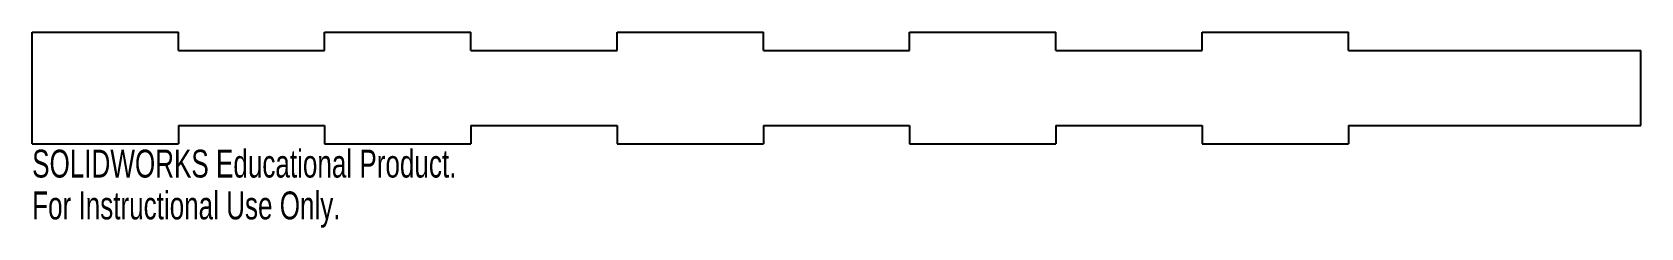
# Model space of a CAD drawing. Header units: millimetres. Extents: x -140 to 140, y -24 to 10.
import ezdxf

# ---------------------------------------------------------------- set-up
doc = ezdxf.new("R2010")
doc.units = ezdxf.units.MM
doc.styles.add('SLDTEXTSTYLE0', font='TXT', dxfattribs={"width": 0.7})

msp = doc.modelspace()

# ---------------------------------------------------------------- linework, layer by layer
at = {"color": 7, "linetype": 'Continuous', "lineweight": 25}
for p, q in [((-139.7, 9.675), (-114.3, 9.675)), ((-139.7, -9.675), (-139.7, 9.675)), ((-114.3, 6.5), (-114.3, 9.675)), ((-88.9, 9.675), (-63.5, 9.675)), ((-88.9, 6.5), (-88.9, 9.675)), ((-63.5, 6.5), (-63.5, 9.675)), ((-38.1, 9.675), (-12.7, 9.675)), ((-38.1, 6.5), (-38.1, 9.675)), ((-12.7, 6.5), (-12.7, 9.675)), ((12.7, 9.675), (38.1, 9.675)), ((12.7, 6.5), (12.7, 9.675)), ((38.1, 6.5), (38.1, 9.675)), ((63.5, 9.675), (88.9, 9.675)), ((63.5, 6.5), (63.5, 9.675)), ((88.9, 6.5), (88.9, 9.675)), ((-114.3, 6.5), (-88.9, 6.5)), ((-63.5, 6.5), (-38.1, 6.5)), ((-12.7, 6.5), (12.7, 6.5)), ((38.1, 6.5), (63.5, 6.5)), ((88.9, 6.5), (139.7, 6.5)), ((139.7, -6.5), (139.7, 6.5)), ((-114.3, -6.5), (-88.9, -6.5)), ((-114.3, -6.5), (-114.3, -9.675)), ((-88.9, -6.5), (-88.9, -9.675)), ((-63.5, -6.5), (-63.5, -9.675)), ((-63.5, -6.5), (-38.1, -6.5)), ((-38.1, -6.5), (-38.1, -9.675)), ((-12.7, -6.5), (-12.7, -9.675)), ((-12.7, -6.5), (12.7, -6.5)), ((12.7, -6.5), (12.7, -9.675)), ((38.1, -6.5), (38.1, -9.675)), ((38.1, -6.5), (63.5, -6.5)), ((63.5, -6.5), (63.5, -9.675)), ((88.9, -6.5), (88.9, -9.675)), ((88.9, -6.5), (139.7, -6.5)), ((-139.7, -9.675), (-114.3, -9.675)), ((-88.9, -9.675), (-63.5, -9.675)), ((-38.1, -9.675), (-12.7, -9.675)), ((12.7, -9.675), (38.1, -9.675)), ((63.5, -9.675), (88.9, -9.675))]:
    msp.add_line(p, q, dxfattribs=at)

# ---------------------------------------------------------------- texts
at = {"color": 7, "linetype": 'Continuous', "char_height": 4.83362, "attachment_point": 1, "style": 'SLDTEXTSTYLE0'}
for s, insert in [('SOLIDWORKS Educational Product.', (-139.7, -10.695)), ('For Instructional Use Only.', (-139.7, -17.945))]:
    msp.add_mtext(s, dxfattribs=dict(at, insert=insert))

doc.saveas('drawing.dxf')
